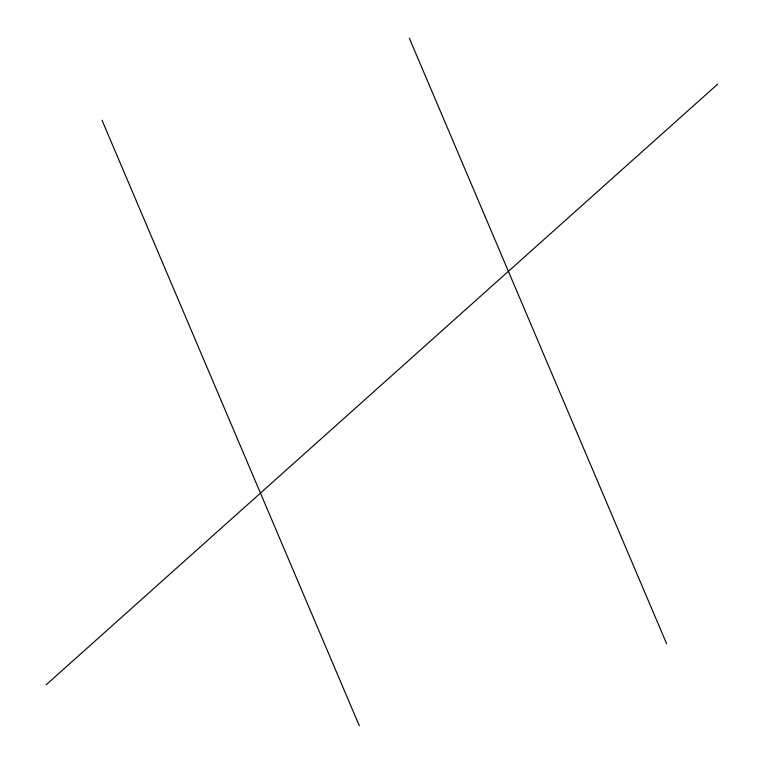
<?xml version="1.0" encoding="UTF-8"?>
<svg xmlns="http://www.w3.org/2000/svg" width="764" height="764" viewBox="0 0 764 764"><rect width="100%" height="100%" fill="white"/><g stroke="black" fill="none" stroke-linecap="round" stroke-linejoin="round"><path stroke-width="1.15" d="M46.251 684.697L717.749 84.059M409.342 38.2L666.638 643.775M102.023 120.225L359.319 725.8"/></g></svg>
